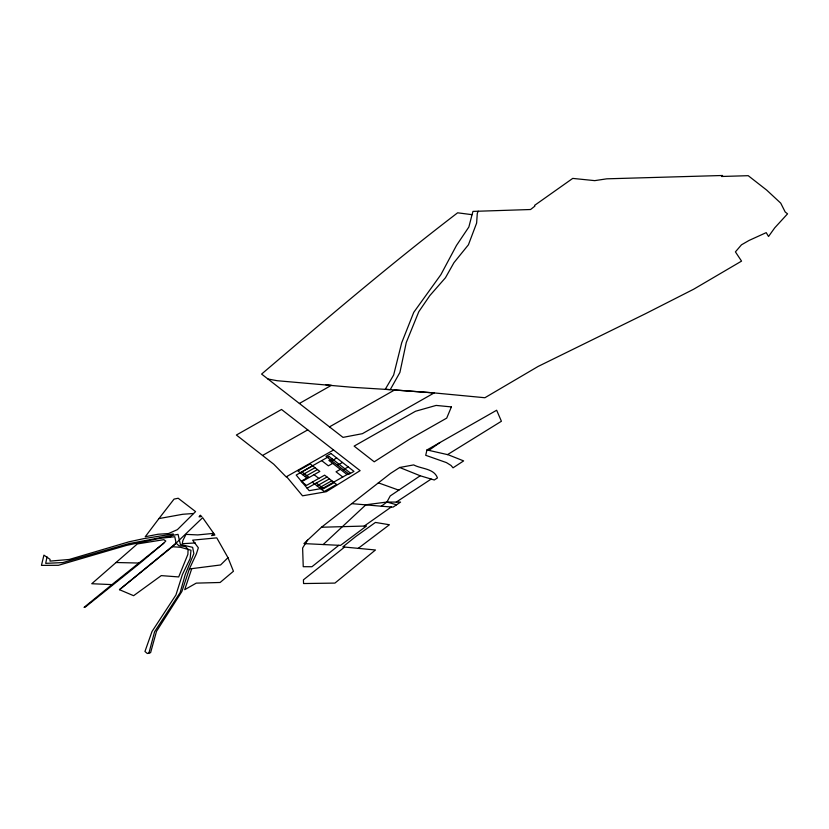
<?xml version="1.0" encoding="UTF-8"?>
<svg xmlns="http://www.w3.org/2000/svg" width="829" height="829" viewBox="0 0 829 829"><rect width="100%" height="100%" fill="white"/><g stroke="black" fill="none" stroke-linecap="round" stroke-linejoin="round"><path stroke-width="1.24" d="M47.015 556.86L45.719 563.357L62.838 562.58L128.868 543.627L178.048 534.363L180.39 544.498L192.639 547.337L193.862 553.565L185.219 574.59L180.142 592.569L154.567 631.812L148.909 653.107L147.334 653.511L144.951 651.48L152.018 631.491L175.924 594.994L182.401 574.549L190.142 558.549L190.991 550.228L180.649 547.306L172.37 546.715L119.48 589.688L133.604 595.699L161.261 575.616L178.691 576.932L187.903 554.311L188.059 549.275L185.458 546.539L178.888 545.7L176.121 543.182L174.784 536.726L159.769 538.342L126.495 545.399L58.424 565.305L41.45 565.378L43.916 555.15L50.061 559.347L49.989 561.109L69.273 559.461L128.941 541.824L143.821 538.632L173.282 533.949L169.655 537.379M472.053 214.68L468.862 227.011L456.499 245.415L440.893 274.637L413.754 312.336L401.702 342.771L393.651 375.009L385.257 389.298L434.178 392.915L484.903 397.733L538.094 366.459L645.522 313.694L693.686 289.207L741.551 261.114L735.416 251.881L741.447 244.835L749.043 240.451L766.214 232.638L768.535 236.493L774.742 227.83L787.55 213.841L785.208 212.027L780.742 203.157L766.67 190.09L748.224 175.686L721.52 176.484L722.587 175.489L606.755 178.826L594.725 180.639L572.735 178.401L534.591 205.374L534.85 206.162L530.57 209.519L472.976 211.395L472.053 214.68L457.608 212.804L456.914 213.354C389.951 264.555 325.766 319.403 261.601 374.076L342.988 437.38L362.387 433.681L434.178 392.915L394.594 389.972L329.476 426.873M426.956 449.94L425.712 455.308L446.385 462.582L451.007 465.442L453.028 467.825L463.639 460.903L448.271 454.789L426.956 449.94L496.654 410.241L501.41 421.256L447.515 454.624M191.758 568.653L184.701 589.678L196.245 583.129L220.11 582.486L233.436 571.254L227.985 557.679L216.763 537.855L192.639 540.156L198.349 547.793L196.359 553.948L189.354 568.963L181.872 591.512L156.494 631.356L150.598 652.672L148.909 653.107M478.24 211.229L477.297 213.281L476.623 223.094L468.426 244.783L453.971 262.658L445.453 277.756L429.826 295.601L418.811 311.673L406.272 342.501L399.91 372.439L390.241 389.661L352.708 387.33L277.197 380.718L267.922 378.998M351.786 503.649L381.35 506.218L386.925 502.042L390.231 495.929L420.23 475.773L434.282 479.991L437.453 477.929C434.023 468.281 421.246 469.038 413.671 464.903L399.682 467.494L390.542 473.39L321.486 527.234L303.922 543.596L340.522 545.389L366.48 526L321.486 527.234M307.549 540.135L302.626 548L303.238 566.694L311.932 566.735L338.833 545.306M158.94 518.581L145.241 536.746L157.976 534.259L168.453 533.555L177.385 529.658L195.571 511.607L178.183 498.239L174.049 499.099L158.94 518.581L182.774 514.27L193.437 513.503M227.985 557.679L220.587 564.963L189.354 568.963M163.707 543.223L165.79 541.036L163.8 539.679L137.324 543.938L91.76 583.73L111.946 584.611L163.707 543.223L139.604 563.471L85.138 607.201L84.05 607.377L111.946 584.611M172.37 546.715L202.659 517.69L214.887 535.057L211.623 535.586L213.706 533.368L197.758 534.923L185.997 534.373L182.908 540.487L182.245 543.7L195.364 542.954M323.155 544.58L365.89 504.778L386.925 502.042L400.573 502.105L393.06 507.13L381.35 506.218M119.48 589.688L176.121 543.182M344.605 547.067L303.424 579.844L303.559 583.543L334.926 583.088L375.454 549.99L342.823 546.891L355.89 536.436L375.444 522.436L389.423 524.747L358.221 548.352M428.78 450.437L439.992 442.51M364.211 526.073L391.288 506.985M396.283 502.084L431.194 479.058M299.393 403.464L331.382 385.33L325.952 384.822M286.565 476.634L302.523 495.825L326.325 491.701L360.118 470.654L281.528 409.464L236.379 435.028L262.555 455.463L307.735 429.888M333.569 450.012L286.14 476.872L273.757 464.209L262.555 455.463M300.285 472.831L312.637 465.836M302.678 474.696L315.03 467.691M331.921 458.696L328.906 460.406L347.071 474.561M331.776 460.789L336.709 457.991M305.082 476.551L317.434 469.556M301.279 481.172L308.606 477.017L301.911 471.815M332.709 463.37L328.367 465.825L321.673 460.613M337.527 465.256L342.46 462.458M307.113 488.177L327.02 477.007M340.367 469.338L336.035 471.784L342.75 477.007M343.279 469.732L348.221 466.934M317.061 485.877L329.414 478.872M319.466 487.732L331.807 480.737M321.859 489.597L334.211 482.602M115.998 562.518L138.971 563.046M386.925 502.042L396.563 504.788M378.335 482.83L398.811 490.167M399.682 467.494L420.23 475.773M314.067 474.685L318.854 478.416M316.274 482.986L322.989 488.198M307.476 478.416L297.891 470.965L310.243 463.971L319.828 471.421L301.715 481.69L306.502 485.411L324.626 475.152L336.605 484.468L324.253 491.462L312.274 482.146M451.39 406.915L446.707 418.117L409.277 439.37L374.211 461.805L354.128 446.116L415.516 411.257L436.127 405.422L451.39 406.915M200.297 515.337L199.074 516.83L201.799 516.519L200.297 515.337M330.958 453.515L326.015 456.313L349.03 474.198L353.973 471.4L330.958 453.515M329.03 456.447L296.202 475.058L309.186 490.675L322.802 488.312L350.107 472.831L329.03 456.447"/></g></svg>
